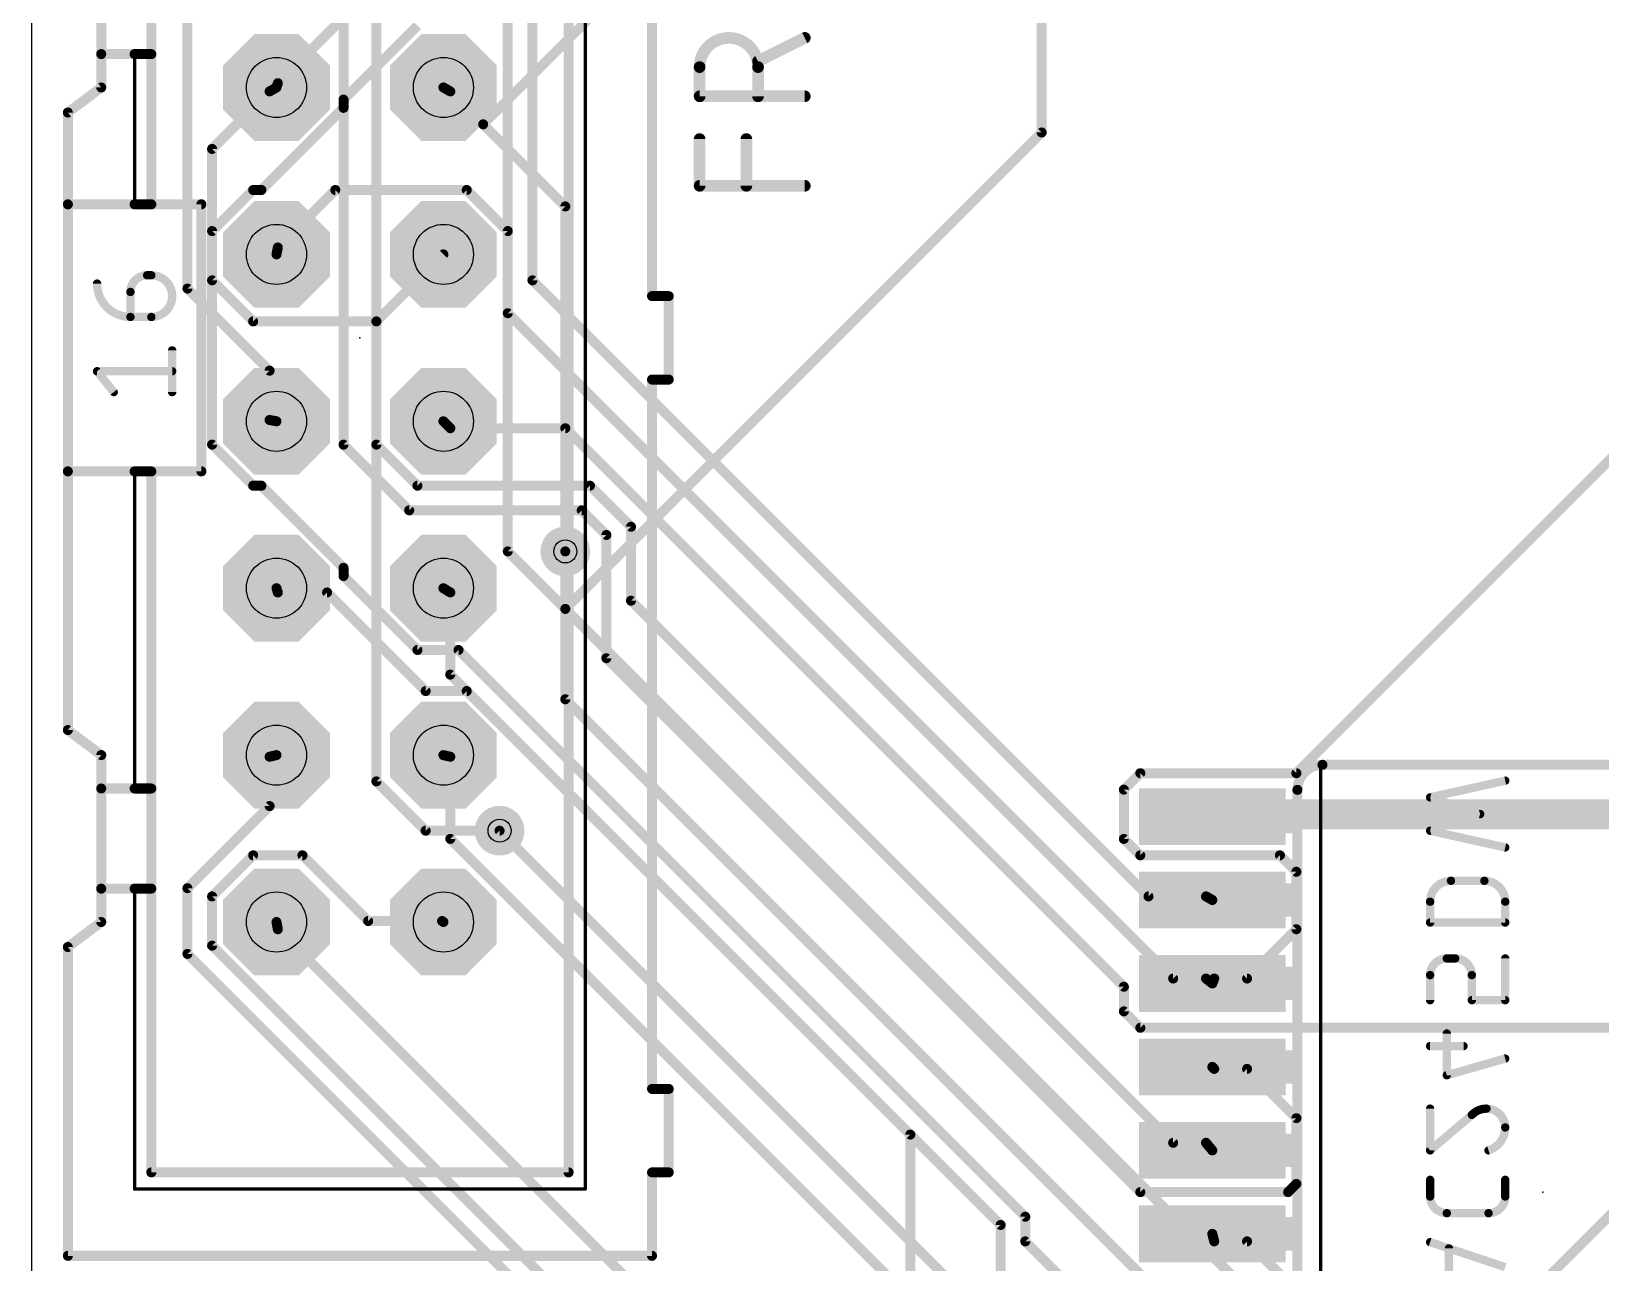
# Model space of a CAD drawing. Extents: x 0 to 200, y 0 to 49.
# Drawn here: x 0 to 23.88, y 9.93 to 28.66 of the extents above; entities that cross this region are included whole.
import ezdxf

# ---------------------------------------------------------------- set-up
doc = ezdxf.new("R2010")
doc.units = 0
for name, color, linetype in [('1', 12, 'CONTINUOUS'), ('16', 132, 'CONTINUOUS'), ('17', 110, 'CONTINUOUS'), ('18', 110, 'CONTINUOUS'), ('20', 31, 'CONTINUOUS'), ('21', 253, 'CONTINUOUS'), ('22', 253, 'CONTINUOUS'), ('23', 53, 'CONTINUOUS'), ('24', 53, 'CONTINUOUS'), ('25', 253, 'CONTINUOUS'), ('28', 253, 'CONTINUOUS'), ('29', 253, 'CONTINUOUS'), ('30', 253, 'CONTINUOUS'), ('32', 253, 'CONTINUOUS'), ('44', 253, 'CONTINUOUS'), ('51', 253, 'CONTINUOUS'), ('52', 253, 'CONTINUOUS')]:
    doc.layers.add(name, color=color, linetype=linetype)

# ---------------------------------------------------------------- blocks, each defined once
blk = doc.blocks.new('RECT')
blk.add_solid([(-0.5, -0.5), (0.5, -0.5), (-0.5, 0.5), (0.5, 0.5)])
blk = doc.blocks.new('OCTAGONP')
at = {"const_width": 0.5}
blk.add_lwpolyline([(-0.25, -0.1036), (-0.25, 0.1036), (-0.1036, 0.25), (0.1036, 0.25), (0.25, 0.1036), (0.25, -0.1036), (0.1036, -0.25), (-0.1036, -0.25), (-0.25, -0.1036), (-0.25, 0.1036)], dxfattribs=at)
blk = doc.blocks.new('ROUNDV')
at = {"const_width": 0.5}
blk.add_lwpolyline([(0, -0.25, 1), (0, 0.25, 1), (0, -0.25)], format="xyb", dxfattribs=at)

msp = doc.modelspace()

# ---------------------------------------------------------------- linework, layer by layer
at = {"layer": '1', "const_width": 0.1524}
for points in [[(6.875, 27.25), (15.5, 35.875)], [(15.375, 27.125), (15.375, 34.875)], [(2.375, 32.875), (2.375, 24.75)], [(3.75, 27.875), (4.75, 28.875)], [(4.75, 27.625), (5.875, 28.75)], [(3.75, 27.875), (3.73, 27.81)], [(4.75, 27.5), (4.75, 27.625)], [(6.375, 27.75), (6.27, 27.81)], [(6.375, 27.75), (6.875, 27.25)], [(3.5, 26.25), (4.75, 27.5)], [(6.875, 27.25), (8.125, 26)], [(8.125, 19.875), (15.375, 27.125)], [(2.75, 25.625), (3.375, 26.25)], [(3.375, 26.25), (3.5, 26.25)], [(3.75, 25.375), (4.625, 26.25)], [(4.625, 26.25), (6.625, 26.25)], [(6.625, 26.25), (7.25, 25.625)], [(8.125, 26), (8.125, 20.75)], [(2.75, 24.875), (2.75, 25.625)], [(7.25, 25.625), (7.25, 20.75)], [(3.75, 25.375), (3.73, 25.27)], [(6.27, 25.27), (5.25, 24.25)], [(3.375, 24.25), (2.75, 24.875)], [(2.375, 24.75), (3.625, 23.5)], [(5.25, 24.25), (3.375, 24.25)], [(5.25, 24.25), (5.25, 17.25)], [(3.625, 23.5), (3.625, 22.75)], [(3.625, 22.75), (3.73, 22.73)], [(7.25, 20.75), (8.125, 19.875)], [(6.375, 20.125), (6.27, 20.19)], [(6.375, 18.875), (6.375, 20.125)], [(8.125, 19.875), (19.5, 8.5)], [(13.375, 11.875), (6.375, 18.875)], [(3.625, 17.625), (3.73, 17.65)], [(3.625, 16.875), (3.625, 17.625)], [(5.25, 17.25), (6, 16.5)], [(2.375, 15.625), (3.625, 16.875)], [(6, 16.5), (7.125, 16.5)], [(2.75, 15.5), (3.375, 16.125)], [(3.375, 16.125), (4.125, 16.125)], [(4.125, 16.125), (5.125, 15.125)], [(2.375, 14.625), (2.375, 15.625)], [(2.75, 14.75), (2.75, 15.5)], [(3.75, 15), (3.73, 15.11)], [(3.75, 15), (10.875, 7.875)], [(5.125, 15.125), (6.25, 15.125)], [(6.25, 15.125), (6.27, 15.11)], [(10.125, 7.375), (2.75, 14.75)], [(11.625, 5.375), (2.375, 14.625)], [(13.375, 8.5), (13.375, 11.875)]]:
    msp.add_lwpolyline(points, dxfattribs=at)
at = {"layer": '1', "const_width": 0.0762}
for points in [[(3.7231, 27.9019, 1), (3.7769, 27.8481)], [(3.7864, 27.8638, 1), (3.7136, 27.8862)], [(3.6936, 27.8212, 1), (3.7664, 27.7988)], [(4.7881, 27.625, 1), (4.7119, 27.625)], [(6.2889, 27.8431, 1), (6.2511, 27.7769)], [(6.4019, 27.7769, 1), (6.3481, 27.7231)], [(6.3561, 27.7169, 1), (6.3939, 27.7831)], [(4.7119, 27.5, 1), (4.7881, 27.5)], [(4.7231, 27.6519, 1), (4.7769, 27.5981)], [(4.7769, 27.4731, 1), (4.7231, 27.5269)], [(6.9019, 27.2769, 1), (6.8481, 27.2231)], [(6.8481, 27.2769, 1), (6.9019, 27.2231)], [(6.8481, 27.2231, 1), (6.9019, 27.2769)], [(15.3369, 27.125, 1), (15.4131, 27.125)], [(15.4019, 27.0981, 1), (15.3481, 27.1519)], [(3.375, 26.2881, 1), (3.375, 26.2119)], [(3.4019, 26.2231, 1), (3.3481, 26.2769)], [(3.4731, 26.2769, 1), (3.5269, 26.2231)], [(3.5, 26.2119, 1), (3.5, 26.2881)], [(4.625, 26.2881, 1), (4.625, 26.2119)], [(4.6519, 26.2231, 1), (4.5981, 26.2769)], [(6.6519, 26.2769, 1), (6.5981, 26.2231)], [(6.625, 26.2119, 1), (6.625, 26.2881)], [(8.1631, 26, 1), (8.0869, 26)], [(8.0981, 25.9731, 1), (8.1519, 26.0269)], [(2.7881, 25.625, 1), (2.7119, 25.625)], [(2.7231, 25.6519, 1), (2.7769, 25.5981)], [(7.2881, 25.625, 1), (7.2119, 25.625)], [(7.2231, 25.5981, 1), (7.2769, 25.6519)], [(3.6926, 25.2771, 1), (3.7674, 25.2629)], [(3.7231, 25.4019, 1), (3.7769, 25.3481)], [(3.7874, 25.3679, 1), (3.7126, 25.3821)], [(6.2969, 25.2431, 1), (6.2431, 25.2969)], [(2.7119, 24.875, 1), (2.7881, 24.875)], [(2.7769, 24.9019, 1), (2.7231, 24.8481)], [(2.3369, 24.75, 1), (2.4131, 24.75)], [(2.4019, 24.7769, 1), (2.3481, 24.7231)], [(3.375, 24.2881, 1), (3.375, 24.2119)], [(3.3481, 24.2231, 1), (3.4019, 24.2769)], [(5.2881, 24.25, 1), (5.2119, 24.25)], [(5.2231, 24.2769, 1), (5.2769, 24.2231)], [(5.25, 24.2119, 1), (5.25, 24.2881)], [(3.6631, 23.5, 1), (3.5869, 23.5)], [(3.5981, 23.4731, 1), (3.6519, 23.5269)], [(3.6321, 22.7874, 1), (3.6179, 22.7126)], [(3.5869, 22.75, 1), (3.6631, 22.75)], [(3.7229, 22.6926, 1), (3.7371, 22.7674)], [(7.2119, 20.75, 1), (7.2881, 20.75)], [(7.2769, 20.7769, 1), (7.2231, 20.7231)], [(8.0869, 20.75, 1), (8.1631, 20.75)], [(6.2901, 20.2224, 1), (6.2499, 20.1576)], [(6.4131, 20.125, 1), (6.3369, 20.125)], [(6.3549, 20.0926, 1), (6.3951, 20.1574)], [(8.1519, 19.9019, 1), (8.0981, 19.8481)], [(8.0981, 19.9019, 1), (8.1519, 19.8481)], [(8.0981, 19.8481, 1), (8.1519, 19.9019)], [(6.3369, 18.875, 1), (6.4131, 18.875)], [(6.4019, 18.9019, 1), (6.3481, 18.8481)], [(3.6631, 17.625, 1), (3.5869, 17.625)], [(3.6162, 17.6621, 1), (3.6338, 17.5879)], [(3.7388, 17.6129, 1), (3.7212, 17.6871)], [(5.2119, 17.25, 1), (5.2881, 17.25)], [(5.2769, 17.2769, 1), (5.2231, 17.2231)], [(3.5869, 16.875, 1), (3.6631, 16.875)], [(3.6519, 16.8481, 1), (3.5981, 16.9019)], [(6, 16.5381, 1), (6, 16.4619)], [(5.9731, 16.4731, 1), (6.0269, 16.5269)], [(7.125, 16.4619, 1), (7.125, 16.5381)], [(3.375, 16.1631, 1), (3.375, 16.0869)], [(3.4019, 16.0981, 1), (3.3481, 16.1519)], [(4.1519, 16.1519, 1), (4.0981, 16.0981)], [(4.125, 16.0869, 1), (4.125, 16.1631)], [(2.4131, 15.625, 1), (2.3369, 15.625)], [(2.3481, 15.6519, 1), (2.4019, 15.5981)], [(2.7881, 15.5, 1), (2.7119, 15.5)], [(2.7231, 15.5269, 1), (2.7769, 15.4731)], [(3.7675, 15.1168, 1), (3.6925, 15.1032)], [(3.7769, 15.0269, 1), (3.7231, 14.9731)], [(3.7125, 14.9932, 1), (3.7875, 15.0068)], [(5.125, 15.1631, 1), (5.125, 15.0869)], [(5.0981, 15.0981, 1), (5.1519, 15.1519)], [(6.2729, 15.1555, 1), (6.2271, 15.0945)], [(6.2471, 15.0795, 1), (6.2929, 15.1405)], [(6.25, 15.0869, 1), (6.25, 15.1631)], [(2.7769, 14.7769, 1), (2.7231, 14.7231)], [(2.3369, 14.625, 1), (2.4131, 14.625)], [(2.4019, 14.6519, 1), (2.3481, 14.5981)], [(2.7119, 14.75, 1), (2.7881, 14.75)], [(13.4131, 11.875, 1), (13.3369, 11.875)], [(13.3481, 11.8481, 1), (13.4019, 11.9019)]]:
    msp.add_lwpolyline(points, format="xyb", dxfattribs=at)
at = {"layer": '16'}
for points, const_width in [([(7.625, 32.875), (7.625, 24.875)], 0.1524), ([(7.25, 32), (7.25, 24.375)], 0.1524), ([(19.25, 17.375), (34, 32.125)], 0.1524), ([(4.75, 29.25), (4.75, 22.375)], 0.1524), ([(5.25, 29.25), (5.25, 22.375)], 0.1524), ([(3.625, 27.75), (2.75, 26.875)], 0.1524), ([(3.625, 27.75), (3.73, 27.81)], 0.1524), ([(2.75, 26.875), (2.75, 22.375)], 0.1524), ([(7.625, 24.875), (17, 15.5)], 0.1524), ([(7.25, 24.375), (17.375, 14.25)], 0.1524), ([(6.375, 22.625), (6.27, 22.73)], 0.1524), ([(8.125, 22.625), (6.375, 22.625)], 0.1524), ([(16.625, 14.125), (8.125, 22.625)], 0.1524), ([(2.75, 22.375), (3.375, 21.75)], 0.1524), ([(4.75, 22.375), (5.75, 21.375)], 0.1524), ([(5.25, 22.375), (5.875, 21.75)], 0.1524), ([(3.375, 21.75), (3.5, 21.75)], 0.1524), ([(3.5, 21.75), (4.75, 20.5)], 0.1524), ([(5.875, 21.75), (8.5, 21.75)], 0.1524), ([(8.5, 21.75), (9.125, 21.125)], 0.1524), ([(5.75, 21.375), (8.375, 21.375)], 0.1524), ([(8.375, 21.375), (8.75, 21)], 0.1524), ([(8.75, 21), (8.75, 19.125)], 0.1524), ([(9.125, 21.125), (9.125, 20)], 0.1524), ([(8.125, 20.75), (8.125, 18.5)], 0.1524), ([(4.75, 20.5), (4.75, 20.375)], 0.1524), ([(4.75, 20.375), (5.875, 19.25)], 0.1524), ([(3.75, 20.125), (3.73, 20.19)], 0.1524), ([(4.5, 20.125), (3.75, 20.125)], 0.1524), ([(6, 18.625), (4.5, 20.125)], 0.1524), ([(9.125, 20), (17.375, 11.75)], 0.1524), ([(5.875, 19.25), (6.5, 19.25)], 0.1524), ([(6.5, 19.25), (15.125, 10.625)], 0.1524), ([(8.75, 19.125), (16.875, 11)], 0.1524), ([(6.625, 18.625), (6, 18.625)], 0.1524), ([(14.75, 10.5), (6.625, 18.625)], 0.1524), ([(8.125, 18.5), (17.5, 9.125)], 0.1524), ([(6.375, 17.625), (6.27, 17.65)], 0.1524), ([(6.375, 17.625), (6.375, 16.375)], 0.1524), ([(16.625, 17.125), (16.875, 17.375)], 0.1524), ([(16.875, 17.375), (19.25, 17.375)], 0.1524), ([(16.625, 16.375), (16.625, 17.125)], 0.1524), ([(18, 16.75), (17.9708, 16.715)], 0.4572), ([(26.125, 16.75), (18, 16.75)], 0.4572), ([(7.125, 16.5), (17, 6.625)], 0.1524), ([(6.375, 16.375), (16.875, 5.875)], 0.1524), ([(16.875, 16.125), (16.625, 16.375)], 0.1524), ([(19, 16.125), (16.875, 16.125)], 0.1524), ([(19.25, 15.875), (19, 16.125)], 0.1524), ([(19.25, 15), (19.25, 15.875)], 0.1524), ([(17, 15.5), (17.875, 15.5)], 0.1524), ([(17.875, 15.5), (17.9708, 15.445)], 0.1524), ([(18.5, 14.25), (19.25, 15)], 0.1524), ([(16.625, 13.75), (16.625, 14.125)], 0.1524), ([(17.375, 14.25), (17.875, 14.25)], 0.1524), ([(17.875, 14.25), (17.9708, 14.175)], 0.1524), ([(18, 14.25), (17.9708, 14.175)], 0.1524), ([(18, 14.25), (18.5, 14.25)], 0.1524), ([(16.875, 13.5), (16.625, 13.75)], 0.1524), ([(25.625, 13.5), (16.875, 13.5)], 0.1524), ([(26.875, 13.5), (20.625, 7.25)], 0.1524), ([(18, 12.875), (17.9708, 12.905)], 0.1524), ([(18.5, 12.875), (18, 12.875)], 0.1524), ([(19.25, 12.125), (18.5, 12.875)], 0.1524), ([(19.25, 11.125), (19.25, 12.125)], 0.1524), ([(17.375, 11.75), (17.875, 11.75)], 0.1524), ([(17.875, 11.75), (17.9708, 11.635)], 0.1524), ([(16.875, 11), (19.125, 11)], 0.1524), ([(19.125, 11), (19.25, 11.125)], 0.1524), ([(14.75, 9.375), (14.75, 10.5)], 0.1524), ([(15.125, 10.625), (15.125, 10.25)], 0.1524), ([(15.125, 10.25), (16.875, 8.5)], 0.1524), ([(18, 10.25), (17.9708, 10.365)], 0.1524), ([(18.5, 10.25), (18, 10.25)], 0.1524), ([(19.25, 9.5), (18.5, 10.25)], 0.1524)]:
    msp.add_lwpolyline(points, dxfattribs=dict(at, const_width=const_width))
for points, const_width in [([(3.6061, 27.7831, 1), (3.6439, 27.7169)], 0.0762), ([(3.6519, 27.7231, 1), (3.5981, 27.7769)], 0.0762), ([(3.7489, 27.7769, 1), (3.7111, 27.8431)], 0.0762), ([(2.7881, 26.875, 1), (2.7119, 26.875)], 0.0762), ([(2.7231, 26.9019, 1), (2.7769, 26.8481)], 0.0762), ([(7.5869, 24.875, 1), (7.6631, 24.875)], 0.0762), ([(7.6519, 24.9019, 1), (7.5981, 24.8481)], 0.0762), ([(7.2119, 24.375, 1), (7.2881, 24.375)], 0.0762), ([(7.2769, 24.4019, 1), (7.2231, 24.3481)], 0.0762), ([(6.2969, 22.7569, 1), (6.2431, 22.7031)], 0.0762), ([(6.375, 22.6631, 1), (6.375, 22.5869)], 0.0762), ([(6.3481, 22.5981, 1), (6.4019, 22.6519)], 0.0762), ([(8.1519, 22.6519, 1), (8.0981, 22.5981)], 0.0762), ([(8.125, 22.5869, 1), (8.125, 22.6631)], 0.0762), ([(2.7769, 22.4019, 1), (2.7231, 22.3481)], 0.0762), ([(4.7769, 22.4019, 1), (4.7231, 22.3481)], 0.0762), ([(5.2769, 22.4019, 1), (5.2231, 22.3481)], 0.0762), ([(2.7119, 22.375, 1), (2.7881, 22.375)], 0.0762), ([(4.7119, 22.375, 1), (4.7881, 22.375)], 0.0762), ([(5.2119, 22.375, 1), (5.2881, 22.375)], 0.0762), ([(3.375, 21.7881, 1), (3.375, 21.7119)], 0.0762), ([(3.3481, 21.7231, 1), (3.4019, 21.7769)], 0.0762), ([(3.5269, 21.7769, 1), (3.4731, 21.7231)], 0.0762), ([(3.5, 21.7119, 1), (3.5, 21.7881)], 0.0762), ([(5.875, 21.7881, 1), (5.875, 21.7119)], 0.0762), ([(5.8481, 21.7231, 1), (5.9019, 21.7769)], 0.0762), ([(8.5269, 21.7769, 1), (8.4731, 21.7231)], 0.0762), ([(8.5, 21.7119, 1), (8.5, 21.7881)], 0.0762), ([(5.75, 21.4131, 1), (5.75, 21.3369)], 0.0762), ([(5.7231, 21.3481, 1), (5.7769, 21.4019)], 0.0762), ([(8.4019, 21.4019, 1), (8.3481, 21.3481)], 0.0762), ([(8.375, 21.3369, 1), (8.375, 21.4131)], 0.0762), ([(8.7881, 21, 1), (8.7119, 21)], 0.0762), ([(8.7231, 20.9731, 1), (8.7769, 21.0269)], 0.0762), ([(9.1631, 21.125, 1), (9.0869, 21.125)], 0.0762), ([(9.0981, 21.0981, 1), (9.1519, 21.1519)], 0.0762), ([(8.1631, 20.75, 1), (8.0869, 20.75)], 0.0762), ([(4.7881, 20.5, 1), (4.7119, 20.5)], 0.0762), ([(4.7231, 20.4731, 1), (4.7769, 20.5269)], 0.0762), ([(4.7119, 20.375, 1), (4.7881, 20.375)], 0.0762), ([(4.7769, 20.4019, 1), (4.7231, 20.3481)], 0.0762), ([(3.7664, 20.2012, 1), (3.6936, 20.1788)], 0.0762), ([(3.75, 20.1631, 1), (3.75, 20.0869)], 0.0762), ([(3.7136, 20.1138, 1), (3.7864, 20.1362)], 0.0762), ([(4.5269, 20.1519, 1), (4.4731, 20.0981)], 0.0762), ([(4.5, 20.0869, 1), (4.5, 20.1631)], 0.0762), ([(9.1519, 20.0269, 1), (9.0981, 19.9731)], 0.0762), ([(9.0869, 20, 1), (9.1631, 20)], 0.0762), ([(5.875, 19.2881, 1), (5.875, 19.2119)], 0.0762), ([(5.8481, 19.2231, 1), (5.9019, 19.2769)], 0.0762), ([(6.5269, 19.2769, 1), (6.4731, 19.2231)], 0.0762), ([(6.5, 19.2119, 1), (6.5, 19.2881)], 0.0762), ([(8.7119, 19.125, 1), (8.7881, 19.125)], 0.0762), ([(8.7769, 19.1519, 1), (8.7231, 19.0981)], 0.0762), ([(6, 18.6631, 1), (6, 18.5869)], 0.0762), ([(5.9731, 18.5981, 1), (6.0269, 18.6519)], 0.0762), ([(6.6519, 18.6519, 1), (6.5981, 18.5981)], 0.0762), ([(6.625, 18.5869, 1), (6.625, 18.6631)], 0.0762), ([(8.0869, 18.5, 1), (8.1631, 18.5)], 0.0762), ([(8.1519, 18.5269, 1), (8.0981, 18.4731)], 0.0762), ([(6.2788, 17.6871, 1), (6.2612, 17.6129)], 0.0762), ([(6.4131, 17.625, 1), (6.3369, 17.625)], 0.0762), ([(6.3662, 17.5879, 1), (6.3838, 17.6621)], 0.0762), ([(16.875, 17.4131, 1), (16.875, 17.3369)], 0.0762), ([(16.9019, 17.3481, 1), (16.8481, 17.4019)], 0.0762), ([(19.2231, 17.4019, 1), (19.2769, 17.3481)], 0.0762), ([(19.25, 17.3369, 1), (19.25, 17.4131)], 0.0762), ([(16.6631, 17.125, 1), (16.5869, 17.125)], 0.0762), ([(16.5981, 17.1519, 1), (16.6519, 17.0981)], 0.0762), ([(18, 16.8643, 1), (18, 16.6357)], 0.2286), ([(18.0878, 16.6768, 1), (17.9122, 16.8232)], 0.2286), ([(17.883, 16.7882, 1), (18.0586, 16.6418)], 0.2286), ([(7.1519, 16.5269, 1), (7.0981, 16.4731)], 0.0762), ([(6.3369, 16.375, 1), (6.4131, 16.375)], 0.0762), ([(6.4019, 16.4019, 1), (6.3481, 16.3481)], 0.0762), ([(16.5869, 16.375, 1), (16.6631, 16.375)], 0.0762), ([(16.6519, 16.4019, 1), (16.5981, 16.3481)], 0.0762), ([(16.875, 16.1631, 1), (16.875, 16.0869)], 0.0762), ([(16.8481, 16.0981, 1), (16.9019, 16.1519)], 0.0762), ([(19.0269, 16.1519, 1), (18.9731, 16.0981)], 0.0762), ([(19, 16.0869, 1), (19, 16.1631)], 0.0762), ([(19.2881, 15.875, 1), (19.2119, 15.875)], 0.0762), ([(19.2231, 15.8481, 1), (19.2769, 15.9019)], 0.0762), ([(17, 15.5381, 1), (17, 15.4619)], 0.0762), ([(16.9731, 15.4731, 1), (17.0269, 15.5269)], 0.0762), ([(17.894, 15.533, 1), (17.856, 15.467)], 0.0762), ([(17.875, 15.4619, 1), (17.875, 15.5381)], 0.0762), ([(17.9518, 15.412, 1), (17.9898, 15.478)], 0.0762), ([(19.2769, 14.9731, 1), (19.2231, 15.0269)], 0.0762), ([(19.2119, 15, 1), (19.2881, 15)], 0.0762), ([(16.6631, 14.125, 1), (16.5869, 14.125)], 0.0762), ([(16.5981, 14.0981, 1), (16.6519, 14.1519)], 0.0762), ([(17.375, 14.2881, 1), (17.375, 14.2119)], 0.0762), ([(17.3481, 14.2231, 1), (17.4019, 14.2769)], 0.0762), ([(17.8985, 14.28, 1), (17.8515, 14.22)], 0.0762), ([(17.875, 14.2119, 1), (17.875, 14.2881)], 0.0762), ([(17.9353, 14.1888, 1), (18.0063, 14.1612)], 0.0762), ([(17.9473, 14.145, 1), (17.9943, 14.205)], 0.0762), ([(18, 14.2881, 1), (18, 14.2119)], 0.0762), ([(18.0355, 14.2362, 1), (17.9645, 14.2638)], 0.0762), ([(18.4731, 14.2769, 1), (18.5269, 14.2231)], 0.0762), ([(18.5, 14.2119, 1), (18.5, 14.2881)], 0.0762), ([(16.5869, 13.75, 1), (16.6631, 13.75)], 0.0762), ([(16.6519, 13.7769, 1), (16.5981, 13.7231)], 0.0762), ([(16.875, 13.5381, 1), (16.875, 13.4619)], 0.0762), ([(16.8481, 13.4731, 1), (16.9019, 13.5269)], 0.0762), ([(17.9981, 12.9316, 1), (17.9435, 12.8784)], 0.0762), ([(18, 12.9131, 1), (18, 12.8369)], 0.0762), ([(17.9727, 12.8484, 1), (18.0273, 12.9016)], 0.0762), ([(18.5269, 12.9019, 1), (18.4731, 12.8481)], 0.0762), ([(18.5, 12.8369, 1), (18.5, 12.9131)], 0.0762), ([(19.2881, 12.125, 1), (19.2119, 12.125)], 0.0762), ([(19.2231, 12.0981, 1), (19.2769, 12.1519)], 0.0762), ([(17.375, 11.7881, 1), (17.375, 11.7119)], 0.0762), ([(17.3481, 11.7231, 1), (17.4019, 11.7769)], 0.0762), ([(17.9043, 11.7744, 1), (17.8457, 11.7256)], 0.0762), ([(17.875, 11.7119, 1), (17.875, 11.7881)], 0.0762), ([(17.9415, 11.6106, 1), (18.0001, 11.6594)], 0.0762), ([(16.875, 11.0381, 1), (16.875, 10.9619)], 0.0762), ([(16.8481, 10.9731, 1), (16.9019, 11.0269)], 0.0762), ([(19.0981, 11.0269, 1), (19.1519, 10.9731)], 0.0762), ([(19.125, 10.9619, 1), (19.125, 11.0381)], 0.0762), ([(19.2119, 11.125, 1), (19.2881, 11.125)], 0.0762), ([(19.2769, 11.0981, 1), (19.2231, 11.1519)], 0.0762), ([(14.7881, 10.5, 1), (14.7119, 10.5)], 0.0762), ([(14.7231, 10.4731, 1), (14.7769, 10.5269)], 0.0762), ([(15.1631, 10.625, 1), (15.0869, 10.625)], 0.0762), ([(15.0981, 10.5981, 1), (15.1519, 10.6519)], 0.0762), ([(15.0869, 10.25, 1), (15.1631, 10.25)], 0.0762), ([(15.1519, 10.2769, 1), (15.0981, 10.2231)], 0.0762), ([(18.0077, 10.3744, 1), (17.9339, 10.3556)], 0.0762), ([(18, 10.2881, 1), (18, 10.2119)], 0.0762), ([(17.9631, 10.2406, 1), (18.0369, 10.2594)], 0.0762), ([(18.5269, 10.2769, 1), (18.4731, 10.2231)], 0.0762), ([(18.5, 10.2119, 1), (18.5, 10.2881)], 0.0762)]:
    msp.add_lwpolyline(points, format="xyb", dxfattribs=dict(at, const_width=const_width))
at = {"layer": '20'}
msp.add_line((0, 48), (0, 0), dxfattribs=at)
at = {"layer": '21'}
for points, const_width in [([(8.175, 36.7), (8.175, 11.3)], 0.1524), ([(8.429, 11.046), (8.429, 36.954)], 0.0508), ([(9.445, 35.43), (9.445, 24.635)], 0.1524), ([(1.063, 28.318), (1.063, 29.842)], 0.1524), ([(1.825, 28.318), (1.825, 29.842)], 0.1524), ([(1.571, 28.318), (1.063, 28.318)], 0.1524), ([(1.063, 27.81), (1.063, 28.318)], 0.1524), ([(1.825, 28.318), (1.571, 28.318)], 0.1524), ([(1.571, 28.318), (1.571, 26.032)], 0.0508), ([(1.825, 26.032), (1.825, 28.318)], 0.1524), ([(1.063, 27.81), (0.555, 27.429)], 0.1524), ([(0.555, 27.429), (0.555, 26.032)], 0.1524), ([(0.555, 21.968), (0.555, 26.032)], 0.1524), ([(1.571, 26.032), (0.555, 26.032)], 0.1524), ([(1.825, 26.032), (1.571, 26.032)], 0.1524), ([(1.825, 26.032), (2.587, 26.032)], 0.1524), ([(2.587, 21.968), (2.587, 26.032)], 0.1524), ([(1.7615, 24.9525), (1.825, 24.9525)], 0.127), ([(1.5075, 24.3175), (1.5075, 24.6985)], 0.127), ([(9.699, 24.635), (9.445, 24.635)], 0.1524), ([(9.699, 23.365), (9.699, 24.635)], 0.1524), ([(1.825, 24.3175), (1.5075, 24.3175)], 0.127), ([(2.1425, 23.1745), (2.1425, 23.8095)], 0.127), ([(1.2535, 23.1745), (0.9995, 23.492)], 0.127), ([(0.9995, 23.492), (2.1425, 23.492)], 0.127), ([(9.699, 23.365), (9.445, 23.365)], 0.1524), ([(9.445, 23.365), (9.445, 12.57)], 0.1524), ([(0.555, 18.031), (0.555, 21.968)], 0.1524), ([(1.571, 21.968), (0.555, 21.968)], 0.1524), ([(1.825, 21.968), (1.571, 21.968)], 0.1524), ([(1.571, 17.142), (1.571, 21.968)], 0.0508), ([(2.587, 21.968), (1.825, 21.968)], 0.1524), ([(1.825, 17.142), (1.825, 21.968)], 0.1524), ([(0.555, 18.031), (1.063, 17.65)], 0.1524), ([(1.063, 17.142), (1.063, 17.65)], 0.1524), ([(1.571, 17.142), (1.063, 17.142)], 0.1524), ([(1.063, 15.618), (1.063, 17.142)], 0.1524), ([(1.825, 17.142), (1.571, 17.142)], 0.1524), ([(1.825, 15.618), (1.825, 17.142)], 0.1524), ([(1.063, 15.11), (1.063, 15.618)], 0.1524), ([(1.571, 15.618), (1.063, 15.618)], 0.1524), ([(1.825, 15.618), (1.571, 15.618)], 0.1524), ([(1.571, 15.618), (1.571, 11.046)], 0.0508), ([(1.825, 11.3), (1.825, 15.618)], 0.1524), ([(1.063, 15.11), (0.555, 14.729)], 0.1524), ([(0.555, 10.03), (0.555, 14.729)], 0.1524), ([(9.445, 12.57), (9.699, 12.57)], 0.1524), ([(9.699, 11.3), (9.699, 12.57)], 0.1524), ([(1.825, 11.3), (8.175, 11.3)], 0.1524), ([(9.445, 11.3), (9.699, 11.3)], 0.1524), ([(9.445, 11.3), (9.445, 10.03)], 0.1524), ([(1.571, 11.046), (8.429, 11.046)], 0.0508), ([(0.555, 10.03), (9.445, 10.03)], 0.1524)]:
    msp.add_lwpolyline(points, dxfattribs=dict(at, const_width=const_width))
for points, const_width in [([(1.063, 28.3561, 1), (1.063, 28.2799)], 0.0762), ([(1.1011, 28.318, 1), (1.0249, 28.318)], 0.0762), ([(1.0249, 28.318, 1), (1.1011, 28.318)], 0.0762), ([(1.571, 28.3561, 1), (1.571, 28.2799)], 0.0762), ([(1.571, 28.2799, 1), (1.571, 28.3561)], 0.0762), ([(1.5837, 28.318, 1), (1.5583, 28.318)], 0.0254), ([(1.8631, 28.318, 1), (1.7869, 28.318)], 0.0762), ([(1.7869, 28.318, 1), (1.8631, 28.318)], 0.0762), ([(1.825, 28.2799, 1), (1.825, 28.3561)], 0.0762), ([(1.0249, 27.81, 1), (1.1011, 27.81)], 0.0762), ([(1.0859, 27.7795, 1), (1.0401, 27.8405)], 0.0762), ([(0.5931, 27.429, 1), (0.5169, 27.429)], 0.0762), ([(0.5321, 27.4595, 1), (0.5779, 27.3985)], 0.0762), ([(0.5931, 26.032, 1), (0.5169, 26.032)], 0.0762), ([(0.555, 26.0701, 1), (0.555, 25.9939)], 0.0762), ([(0.5169, 26.032, 1), (0.5931, 26.032)], 0.0762), ([(1.571, 26.0701, 1), (1.571, 25.9939)], 0.0762), ([(1.571, 25.9939, 1), (1.571, 26.0701)], 0.0762), ([(1.5583, 26.032, 1), (1.5837, 26.032)], 0.0254), ([(1.825, 26.0701, 1), (1.825, 25.9939)], 0.0762), ([(1.7869, 26.032, 1), (1.8631, 26.032)], 0.0762), ([(1.825, 25.9939, 1), (1.825, 26.0701)], 0.0762), ([(2.6251, 26.032, 1), (2.5489, 26.032)], 0.0762), ([(2.587, 25.9939, 1), (2.587, 26.0701)], 0.0762), ([(0.9995, 24.8255, 0.4142), (1.5075, 24.3175)], 0.127), ([(1.0313, 24.8255, 1), (0.9678, 24.8255)], 0.0635), ([(1.7615, 24.9525, 0.4142), (1.5075, 24.6985)], 0.127), ([(1.7615, 24.9842, 1), (1.7615, 24.9208)], 0.0635), ([(1.7615, 24.9208, 1), (1.7615, 24.9842)], 0.0635), ([(1.825, 24.3175, 1), (1.825, 24.9525)], 0.127), ([(1.825, 24.9842, 1), (1.825, 24.9208)], 0.0635), ([(1.825, 24.9208, 1), (1.825, 24.9842)], 0.0635), ([(1.5393, 24.6985, 1), (1.4758, 24.6985)], 0.0635), ([(1.4758, 24.6985, 1), (1.5393, 24.6985)], 0.0635), ([(9.445, 24.6731, 1), (9.445, 24.5969)], 0.0762), ([(9.4069, 24.635, 1), (9.4831, 24.635)], 0.0762), ([(9.7371, 24.635, 1), (9.6609, 24.635)], 0.0762), ([(9.699, 24.5969, 1), (9.699, 24.6731)], 0.0762), ([(1.5075, 24.3493, 1), (1.5075, 24.2858)], 0.0635), ([(1.5075, 24.2858, 1), (1.5075, 24.3493)], 0.0635), ([(1.825, 24.3493, 1), (1.825, 24.2858)], 0.0635), ([(1.825, 24.2858, 1), (1.825, 24.3493)], 0.0635), ([(1.4758, 24.3175, 1), (1.5393, 24.3175)], 0.0635), ([(2.1743, 23.8095, 1), (2.1107, 23.8095)], 0.0635), ([(1.0243, 23.5118, 1), (0.9747, 23.4722)], 0.0635), ([(0.9995, 23.5237, 1), (0.9995, 23.4603)], 0.0635), ([(2.1425, 23.4603, 1), (2.1425, 23.5237)], 0.0635), ([(9.445, 23.4031, 1), (9.445, 23.3269)], 0.0762), ([(9.4831, 23.365, 1), (9.4069, 23.365)], 0.0762), ([(9.6609, 23.365, 1), (9.7371, 23.365)], 0.0762), ([(9.699, 23.3269, 1), (9.699, 23.4031)], 0.0762), ([(1.2287, 23.1547, 1), (1.2783, 23.1943)], 0.0635), ([(2.1107, 23.1745, 1), (2.1743, 23.1745)], 0.0635), ([(0.5931, 21.968, 1), (0.5169, 21.968)], 0.0762), ([(0.555, 22.0061, 1), (0.555, 21.9299)], 0.0762), ([(0.5169, 21.968, 1), (0.5931, 21.968)], 0.0762), ([(1.571, 22.0061, 1), (1.571, 21.9299)], 0.0762), ([(1.571, 21.9299, 1), (1.571, 22.0061)], 0.0762), ([(1.5837, 21.968, 1), (1.5583, 21.968)], 0.0254), ([(1.825, 22.0061, 1), (1.825, 21.9299)], 0.0762), ([(1.8631, 21.968, 1), (1.7869, 21.968)], 0.0762), ([(1.825, 21.9299, 1), (1.825, 22.0061)], 0.0762), ([(2.5489, 21.968, 1), (2.6251, 21.968)], 0.0762), ([(2.587, 21.9299, 1), (2.587, 22.0061)], 0.0762), ([(0.5779, 18.0615, 1), (0.5321, 18.0005)], 0.0762), ([(0.5169, 18.031, 1), (0.5931, 18.031)], 0.0762), ([(1.1011, 17.65, 1), (1.0249, 17.65)], 0.0762), ([(1.0401, 17.6195, 1), (1.0859, 17.6805)], 0.0762), ([(1.063, 17.1801, 1), (1.063, 17.1039)], 0.0762), ([(1.1011, 17.142, 1), (1.0249, 17.142)], 0.0762), ([(1.571, 17.1801, 1), (1.571, 17.1039)], 0.0762), ([(1.571, 17.1039, 1), (1.571, 17.1801)], 0.0762), ([(1.8631, 17.142, 1), (1.7869, 17.142)], 0.0762), ([(1.825, 17.1039, 1), (1.825, 17.1801)], 0.0762), ([(1.0249, 17.142, 1), (1.1011, 17.142)], 0.0762), ([(1.5583, 17.142, 1), (1.5837, 17.142)], 0.0254), ([(1.7869, 17.142, 1), (1.8631, 17.142)], 0.0762), ([(1.1011, 15.618, 1), (1.0249, 15.618)], 0.0762), ([(1.063, 15.6561, 1), (1.063, 15.5799)], 0.0762), ([(1.0249, 15.618, 1), (1.1011, 15.618)], 0.0762), ([(1.571, 15.6561, 1), (1.571, 15.5799)], 0.0762), ([(1.571, 15.5799, 1), (1.571, 15.6561)], 0.0762), ([(1.5837, 15.618, 1), (1.5583, 15.618)], 0.0254), ([(1.8631, 15.618, 1), (1.7869, 15.618)], 0.0762), ([(1.7869, 15.618, 1), (1.8631, 15.618)], 0.0762), ([(1.825, 15.5799, 1), (1.825, 15.6561)], 0.0762), ([(1.0249, 15.11, 1), (1.1011, 15.11)], 0.0762), ([(1.0859, 15.0795, 1), (1.0401, 15.1405)], 0.0762), ([(0.5931, 14.729, 1), (0.5169, 14.729)], 0.0762), ([(0.5321, 14.7595, 1), (0.5779, 14.6985)], 0.0762), ([(9.445, 12.6081, 1), (9.445, 12.5319)], 0.0762), ([(9.4069, 12.57, 1), (9.4831, 12.57)], 0.0762), ([(9.7371, 12.57, 1), (9.6609, 12.57)], 0.0762), ([(9.699, 12.5319, 1), (9.699, 12.6081)], 0.0762), ([(1.825, 11.3381, 1), (1.825, 11.2619)], 0.0762), ([(1.7869, 11.3, 1), (1.8631, 11.3)], 0.0762), ([(8.1369, 11.3, 1), (8.2131, 11.3)], 0.0762), ([(8.175, 11.2619, 1), (8.175, 11.3381)], 0.0762), ([(9.445, 11.3381, 1), (9.445, 11.2619)], 0.0762), ([(9.4831, 11.3, 1), (9.4069, 11.3)], 0.0762), ([(9.6609, 11.3, 1), (9.7371, 11.3)], 0.0762), ([(9.699, 11.2619, 1), (9.699, 11.3381)], 0.0762), ([(1.571, 11.0587, 1), (1.571, 11.0333)], 0.0254), ([(1.5583, 11.046, 1), (1.5837, 11.046)], 0.0254), ([(8.4163, 11.046, 1), (8.4417, 11.046)], 0.0254), ([(8.429, 11.0333, 1), (8.429, 11.0587)], 0.0254), ([(0.555, 10.0681, 1), (0.555, 9.9919)], 0.0762), ([(0.5169, 10.03, 1), (0.5931, 10.03)], 0.0762), ([(9.4069, 10.03, 1), (9.4831, 10.03)], 0.0762), ([(9.445, 9.9919, 1), (9.445, 10.0681)], 0.0762)]:
    msp.add_lwpolyline(points, format="xyb", dxfattribs=dict(at, const_width=const_width))
at = {"layer": '22'}
for points, const_width in [([(19.6472, 17.5024, 0.4142), (19.2662, 17.1214)], 0.1524), ([(19.6472, 17.5405, 1), (19.6472, 17.4643)], 0.0762), ([(19.6345, 17.477, 1), (19.6091, 17.477)], 0.0254), ([(19.6472, 17.4643, 1), (19.6472, 17.5405)], 0.0762), ([(19.2281, 17.1214, 1), (19.3043, 17.1214)], 0.0762)]:
    msp.add_lwpolyline(points, format="xyb", dxfattribs=dict(at, const_width=const_width))
for points, const_width in [([(19.6472, 17.5024), (26.3528, 17.5024)], 0.1524), ([(19.6218, 4.523), (19.6218, 17.477)], 0.0508)]:
    msp.add_lwpolyline(points, dxfattribs=dict(at, const_width=const_width))
at = {"layer": '23'}
msp.add_point((5, 24), dxfattribs=at)
at = {"layer": '24'}
msp.add_point((23, 11), dxfattribs=at)
at = {"layer": '25'}
for points, const_width in [([(11.0579, 28.1201, 1), (10.1689, 28.1201)], 0.1778), ([(11.789, 28.5248, 1), (11.7492, 28.6043)], 0.0889), ([(10.2134, 28.1201, 1), (10.1245, 28.1201)], 0.0889), ([(11.038, 28.2487, 1), (11.0778, 28.1692)], 0.0889), ([(11.1023, 28.1201, 1), (11.0135, 28.1201)], 0.0889), ([(10.1245, 28.1201, 1), (10.2134, 28.1201)], 0.0889), ([(11.0135, 28.1201, 1), (11.1023, 28.1201)], 0.0889), ([(10.1689, 27.72, 1), (10.1689, 27.6311)], 0.0889), ([(10.1245, 27.6756, 1), (10.2134, 27.6756)], 0.0889), ([(11.0135, 27.6756, 1), (11.1023, 27.6756)], 0.0889), ([(11.7691, 27.6311, 1), (11.7691, 27.72)], 0.0889), ([(10.2134, 27.0252, 1), (10.1245, 27.0252)], 0.0889), ([(10.9245, 27.0252, 1), (10.8357, 27.0252)], 0.0889), ([(10.1689, 26.3585, 1), (10.1689, 26.2696)], 0.0889), ([(10.1245, 26.314, 1), (10.2134, 26.314)], 0.0889), ([(10.8357, 26.314, 1), (10.9245, 26.314)], 0.0889), ([(11.7691, 26.2696, 1), (11.7691, 26.3585)], 0.0889)]:
    msp.add_lwpolyline(points, format="xyb", dxfattribs=dict(at, const_width=const_width))
at = {"layer": '25', "const_width": 0.1778}
for points in [[(11.7691, 28.5646), (11.0579, 28.209)], [(10.1689, 27.6756), (10.1689, 28.1201)], [(11.0579, 28.1201), (11.0579, 27.6756)], [(11.7691, 27.6756), (10.1689, 27.6756)], [(10.1689, 26.314), (10.1689, 27.0252)], [(10.8801, 26.314), (10.8801, 27.0252)], [(11.7691, 26.314), (10.1689, 26.314)]]:
    msp.add_lwpolyline(points, dxfattribs=at)
at = {"layer": '28', "const_width": 0.127}
for points in [[(21.2855, 17.0071), (22.4285, 17.2611)], [(22.0475, 16.7531), (21.2855, 17.0071)], [(21.2855, 16.4991), (22.0475, 16.7531)], [(22.4285, 16.2451), (21.2855, 16.4991)], [(22.111, 15.7371), (21.603, 15.7371)], [(21.2855, 15.4196), (21.2855, 15.1021)], [(22.4285, 15.1021), (22.4285, 15.4196)], [(21.2855, 15.1021), (22.4285, 15.1021)], [(21.5395, 14.556), (21.6665, 14.556)], [(22.4285, 13.921), (22.4285, 14.556)], [(21.2855, 13.921), (21.2855, 14.302)], [(21.9205, 14.302), (21.9205, 13.921)], [(21.9205, 13.921), (22.4285, 13.921)], [(21.5395, 12.778), (21.5395, 13.413)], [(21.7935, 13.2225), (21.2855, 13.2225)], [(22.4285, 13.032), (21.5395, 12.778)], [(21.2855, 11.635), (21.2855, 12.27)], [(21.9205, 12.1747), (21.2855, 11.635)], [(21.2855, 11.1868), (21.2855, 10.9328)], [(22.4285, 10.9328), (22.4285, 11.1868)], [(21.5395, 10.6788), (22.1745, 10.6788)], [(22.4285, 9.857), (21.2855, 10.238)], [(21.5713, 10.1428), (21.5713, 9.5713)]]:
    msp.add_lwpolyline(points, dxfattribs=at)
at = {"layer": '28'}
for points, const_width in [([(22.4354, 17.2301, 1), (22.4216, 17.2921)], 0.0635), ([(21.2955, 17.0372, 1), (21.2755, 16.977)], 0.0635), ([(21.2786, 17.0381, 1), (21.2924, 16.9761)], 0.0635), ([(22.0575, 16.723, 1), (22.0375, 16.7832)], 0.0635), ([(22.0375, 16.723, 1), (22.0575, 16.7832)], 0.0635), ([(21.2924, 16.5301, 1), (21.2786, 16.4681)], 0.0635), ([(21.2755, 16.5292, 1), (21.2955, 16.469)], 0.0635), ([(22.4216, 16.2141, 1), (22.4354, 16.2761)], 0.0635), ([(21.603, 15.7371, 0.4142), (21.2855, 15.4196)], 0.127), ([(21.603, 15.7688, 1), (21.603, 15.7053)], 0.0635), ([(21.603, 15.7053, 1), (21.603, 15.7688)], 0.0635), ([(22.4285, 15.4196, 0.4142), (22.111, 15.7371)], 0.127), ([(22.111, 15.7688, 1), (22.111, 15.7053)], 0.0635), ([(22.111, 15.7053, 1), (22.111, 15.7688)], 0.0635), ([(21.3173, 15.4196, 1), (21.2538, 15.4196)], 0.0635), ([(21.2538, 15.4196, 1), (21.3173, 15.4196)], 0.0635), ([(22.4602, 15.4196, 1), (22.3968, 15.4196)], 0.0635), ([(22.3968, 15.4196, 1), (22.4602, 15.4196)], 0.0635), ([(21.2855, 15.1338, 1), (21.2855, 15.0703)], 0.0635), ([(21.2538, 15.1021, 1), (21.3173, 15.1021)], 0.0635), ([(22.3968, 15.1021, 1), (22.4602, 15.1021)], 0.0635), ([(22.4285, 15.0703, 1), (22.4285, 15.1338)], 0.0635), ([(21.5395, 14.556, 0.4142), (21.2855, 14.302)], 0.127), ([(21.5395, 14.5877, 1), (21.5395, 14.5242)], 0.0635), ([(21.5395, 14.5242, 1), (21.5395, 14.5877)], 0.0635), ([(21.9205, 14.302, 0.4142), (21.6665, 14.556)], 0.127), ([(21.6665, 14.5877, 1), (21.6665, 14.5242)], 0.0635), ([(21.6665, 14.5242, 1), (21.6665, 14.5877)], 0.0635), ([(22.4602, 14.556, 1), (22.3968, 14.556)], 0.0635), ([(21.3173, 14.302, 1), (21.2538, 14.302)], 0.0635), ([(21.2538, 14.302, 1), (21.3173, 14.302)], 0.0635), ([(21.9522, 14.302, 1), (21.8888, 14.302)], 0.0635), ([(21.8888, 14.302, 1), (21.9522, 14.302)], 0.0635), ([(21.2538, 13.921, 1), (21.3173, 13.921)], 0.0635), ([(21.9205, 13.9527, 1), (21.9205, 13.8892)], 0.0635), ([(21.8888, 13.921, 1), (21.9522, 13.921)], 0.0635), ([(22.3968, 13.921, 1), (22.4602, 13.921)], 0.0635), ([(22.4285, 13.8892, 1), (22.4285, 13.9527)], 0.0635), ([(21.5712, 13.413, 1), (21.5078, 13.413)], 0.0635), ([(21.2855, 13.2542, 1), (21.2855, 13.1907)], 0.0635), ([(21.7935, 13.1907, 1), (21.7935, 13.2542)], 0.0635), ([(22.4372, 13.0015, 1), (22.4198, 13.0625)], 0.0635), ([(21.5308, 12.8085, 1), (21.5482, 12.7475)], 0.0635), ([(21.5078, 12.778, 1), (21.5712, 12.778)], 0.0635), ([(21.3173, 12.27, 1), (21.2538, 12.27)], 0.0635), ([(22.1427, 12.27, 0.2053), (21.9205, 12.1747)], 0.127), ([(21.8975, 12.1966, 1), (21.9435, 12.1529)], 0.0635), ([(21.9411, 12.1506, 1), (21.8999, 12.1989)], 0.0635), ([(22.4285, 11.9842, 0.4142), (22.1427, 12.27)], 0.127), ([(22.1427, 12.3017, 1), (22.1427, 12.2382)], 0.0635), ([(22.1427, 12.2382, 1), (22.1428, 12.3017)], 0.0635), ([(22.1745, 11.635, 0.3252), (22.4285, 11.9842)], 0.127), ([(22.4602, 11.9842, 1), (22.3968, 11.9842)], 0.0635), ([(22.3968, 11.9842, 1), (22.4602, 11.9842)], 0.0635), ([(21.2649, 11.6592, 1), (21.3061, 11.6108)], 0.0635), ([(21.2538, 11.635, 1), (21.3173, 11.635)], 0.0635), ([(22.1647, 11.6652, 1), (22.1843, 11.6048)], 0.0635), ([(21.3173, 11.1868, 1), (21.2538, 11.1868)], 0.0635), ([(22.4602, 11.1868, 1), (22.3968, 11.1868)], 0.0635), ([(21.2855, 10.9328, 0.4142), (21.5395, 10.6788)], 0.127), ([(21.3173, 10.9328, 1), (21.2538, 10.9328)], 0.0635), ([(22.1745, 10.6788, 0.4142), (22.4285, 10.9328)], 0.127), ([(22.4602, 10.9328, 1), (22.3968, 10.9328)], 0.0635), ([(21.2538, 10.9328, 1), (21.3173, 10.9328)], 0.0635), ([(22.3968, 10.9328, 1), (22.4602, 10.9328)], 0.0635), ([(21.5395, 10.7105, 1), (21.5395, 10.647)], 0.0635), ([(21.5395, 10.647, 1), (21.5395, 10.7105)], 0.0635), ([(22.1745, 10.7105, 1), (22.1745, 10.647)], 0.0635), ([(22.1745, 10.647, 1), (22.1745, 10.7105)], 0.0635), ([(21.2955, 10.2681, 1), (21.2755, 10.2079)], 0.0635), ([(21.603, 10.1428, 1), (21.5395, 10.1428)], 0.0635)]:
    msp.add_lwpolyline(points, format="xyb", dxfattribs=dict(at, const_width=const_width))
at = {"layer": '44'}
for centre, radius in [((3.73, 27.81), 0.4572), ((6.27, 27.81), 0.4572), ((3.73, 25.27), 0.4572), ((6.27, 25.27), 0.4572), ((3.73, 22.73), 0.4572), ((6.27, 22.73), 0.4572), ((8.125, 20.75), 0.175), ((3.73, 20.19), 0.4572), ((6.27, 20.19), 0.4572), ((3.73, 17.65), 0.4572), ((6.27, 17.65), 0.4572), ((7.125, 16.5), 0.175), ((3.73, 15.11), 0.4572), ((6.27, 15.11), 0.4572)]:
    msp.add_circle(centre, radius, dxfattribs=at)
at = {"layer": '52', "const_width": 0.1524}
msp.add_lwpolyline([(19.2662, 4.8786), (19.2662, 17.1214)], dxfattribs=at)
at = {"layer": '52', "const_width": 0.0762}
msp.add_lwpolyline([(19.3043, 17.1214, 1), (19.2281, 17.1214)], format="xyb", dxfattribs=at)

# ---------------------------------------------------------------- block references
at = {"layer": '16', "xscale": 0.6604, "yscale": 2.032, "rotation": 90}
for p in [(17.9708, 16.715), (17.9708, 15.445), (17.9708, 14.175), (17.9708, 12.905), (17.9708, 11.635), (17.9708, 10.365)]:
    msp.add_blockref('RECT', p, dxfattribs=at)
at = {"layer": '17', "xscale": 1.4224, "yscale": 1.4224, "rotation": 270}
for p in [(3.73, 27.81), (3.73, 27.81), (6.27, 27.81), (6.27, 27.81), (3.73, 25.27), (3.73, 25.27), (6.27, 25.27), (6.27, 25.27), (3.73, 22.73), (3.73, 22.73), (6.27, 22.73), (6.27, 22.73), (3.73, 20.19), (3.73, 20.19), (6.27, 20.19), (6.27, 20.19), (3.73, 17.65), (3.73, 17.65), (6.27, 17.65), (6.27, 17.65), (3.73, 15.11), (3.73, 15.11), (6.27, 15.11), (6.27, 15.11)]:
    msp.add_blockref('OCTAGONP', p, dxfattribs=at)
at = {"layer": '18', "xscale": 0.7564, "yscale": 0.7564}
for p in [(8.125, 20.75), (8.125, 20.75), (7.125, 16.5), (7.125, 16.5)]:
    msp.add_blockref('ROUNDV', p, dxfattribs=at)
at = {"layer": '29', "xscale": 1.6256, "yscale": 1.6256, "rotation": 270}
for p in [(3.73, 27.81), (6.27, 27.81), (3.73, 25.27), (6.27, 25.27), (3.73, 22.73), (6.27, 22.73), (3.73, 20.19), (6.27, 20.19), (3.73, 17.65), (6.27, 17.65), (3.73, 15.11), (6.27, 15.11)]:
    msp.add_blockref('OCTAGONP', p, dxfattribs=at)
at = {"layer": '30'}
for name, p, xscale, yscale, rotation in [('OCTAGONP', (3.73, 27.81), 1.6256, 1.6256, 270), ('OCTAGONP', (6.27, 27.81), 1.6256, 1.6256, 270), ('OCTAGONP', (3.73, 25.27), 1.6256, 1.6256, 270), ('OCTAGONP', (6.27, 25.27), 1.6256, 1.6256, 270), ('OCTAGONP', (3.73, 22.73), 1.6256, 1.6256, 270), ('OCTAGONP', (6.27, 22.73), 1.6256, 1.6256, 270), ('OCTAGONP', (3.73, 20.19), 1.6256, 1.6256, 270), ('OCTAGONP', (6.27, 20.19), 1.6256, 1.6256, 270), ('OCTAGONP', (3.73, 17.65), 1.6256, 1.6256, 270), ('OCTAGONP', (6.27, 17.65), 1.6256, 1.6256, 270), ('RECT', (17.9708, 16.715), 0.8636, 2.2352, 90), ('OCTAGONP', (3.73, 15.11), 1.6256, 1.6256, 270), ('OCTAGONP', (6.27, 15.11), 1.6256, 1.6256, 270), ('RECT', (17.9708, 15.445), 0.8636, 2.2352, 90), ('RECT', (17.9708, 14.175), 0.8636, 2.2352, 90), ('RECT', (17.9708, 12.905), 0.8636, 2.2352, 90), ('RECT', (17.9708, 11.635), 0.8636, 2.2352, 90), ('RECT', (17.9708, 10.365), 0.8636, 2.2352, 90)]:
    msp.add_blockref(name, p, dxfattribs=dict(at, xscale=xscale, yscale=yscale, rotation=rotation))
at = {"layer": '32', "xscale": 0.6604, "yscale": 2.032, "rotation": 90}
for p in [(17.9708, 16.715), (17.9708, 15.445), (17.9708, 14.175), (17.9708, 12.905), (17.9708, 11.635), (17.9708, 10.365)]:
    msp.add_blockref('RECT', p, dxfattribs=at)
at = {"layer": '51', "xscale": 0.508, "yscale": 0.508, "rotation": 270}
for p in [(3.73, 27.81), (6.27, 27.81), (3.73, 25.27), (6.27, 25.27), (3.73, 22.73), (6.27, 22.73), (3.73, 20.19), (6.27, 20.19), (3.73, 17.65), (6.27, 17.65), (3.73, 15.11), (6.27, 15.11)]:
    msp.add_blockref('RECT', p, dxfattribs=at)
at = {"layer": '52', "xscale": 0.508, "rotation": 90}
for p, yscale in [((18.4026, 16.715), 1.4732), ((19.2027, 16.715), 0.127), ((18.4026, 15.445), 1.4732), ((19.2027, 15.445), 0.127), ((18.4026, 14.175), 1.4732), ((19.2027, 14.175), 0.127), ((18.4026, 12.905), 1.4732), ((19.2027, 12.905), 0.127), ((18.4026, 11.635), 1.4732), ((19.2027, 11.635), 0.127), ((18.4026, 10.365), 1.4732), ((19.2027, 10.365), 0.127)]:
    msp.add_blockref('RECT', p, dxfattribs=dict(at, yscale=yscale))

doc.saveas('drawing.dxf')
